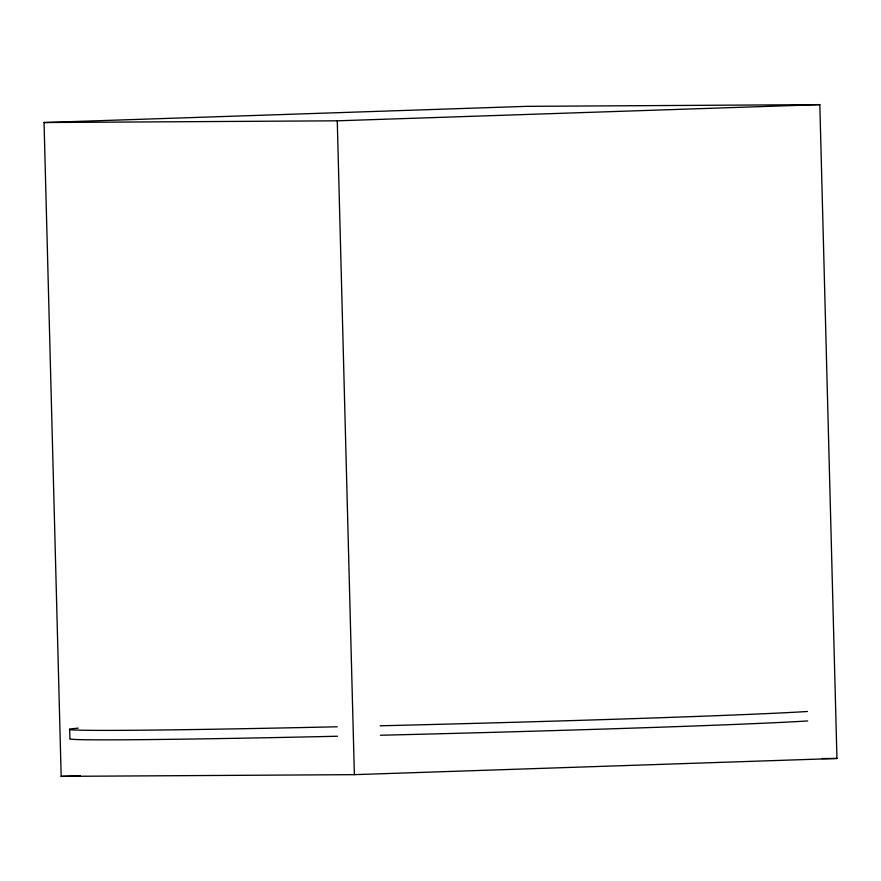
<?xml version="1.0" encoding="UTF-8"?>
<svg xmlns="http://www.w3.org/2000/svg" width="881" height="881" viewBox="0 0 881 881"><rect width="100%" height="100%" fill="white"/><g stroke="black" fill="none" stroke-linecap="round" stroke-linejoin="round"><path stroke-width="1.32" d="M44.05 122.536L526.629 106.348L819.826 104.63L836.95 758.464L354.371 774.652L61.174 776.37L44.05 122.536L337.258 120.818L819.826 104.63M61.174 776.37L80.424 775.721M821.874 758.552L836.95 758.464M337.258 120.818L354.371 774.652M69.687 729.226L69.94 738.685A378.412 4.625 -1.5 0 0 337.478 736.241M807.679 720.944A378.412 4.625 -1.5 0 1 380.416 735.239M807.425 711.485A378.412 4.625 -1.5 0 1 380.174 725.79M337.225 726.781A378.412 4.625 -1.5 0 1 78.266 728.147"/></g></svg>
